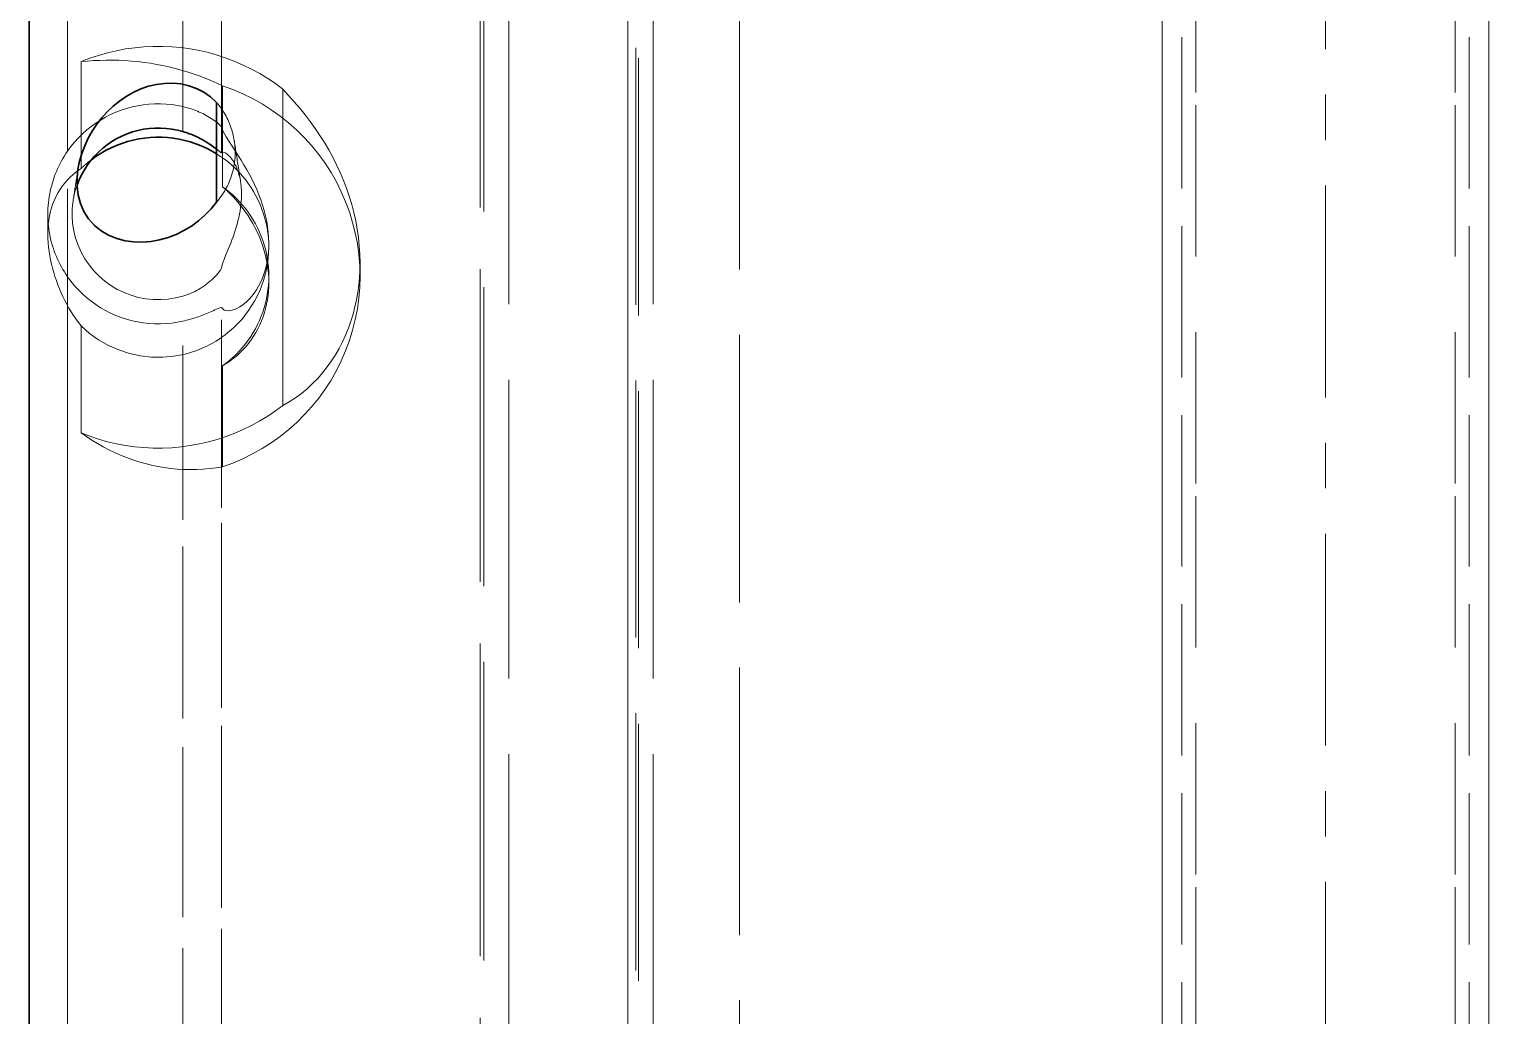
# Model space of a CAD drawing. Header units: millimetres. Extents: x 10 to 410, y 10 to 287.
# Drawn here: x 105.218 to 110.039, y 199.158 to 202.416 of the extents above; entities that cross this region are included whole.
import ezdxf

# ---------------------------------------------------------------- set-up
doc = ezdxf.new("R2010")
doc.units = ezdxf.units.MM
doc.linetypes.add('CENTER', pattern=[1.15, 0.7, -0.15, 0.15, -0.15])
doc.linetypes.add('DASHED', pattern=[0.75, 0.5, -0.25])
for name, color, linetype, lineweight in [('CENTER', 4, 'CENTER', 13), ('HIDDEN', 8, 'DASHED', 18), ('VISIBLE', 7, 'CONTINUOUS', 35)]:
    doc.layers.add(name, color=color, linetype=linetype, lineweight=lineweight)

msp = doc.modelspace()

# ---------------------------------------------------------------- linework, layer by layer
at = {"layer": 'CENTER'}
msp.add_line((109.5, 169), (109.5, 273), dxfattribs=at)
at = {"layer": 'HIDDEN'}
for points in [[(105.8532, 202.0082), (105.8532, 202.3434), (105.8532, 202.6785), (105.8532, 203.0136), (105.8532, 203.3488), (105.8532, 203.6839), (105.8532, 204.0191), (105.8532, 204.3542), (105.8532, 204.6894), (105.8532, 205.0245), (105.8532, 205.3597), (105.8532, 205.6948), (105.8532, 206.03), (105.8532, 206.3651), (105.8532, 206.7003), (105.8532, 207.0354), (105.8532, 207.3706), (105.8532, 207.7057), (105.8532, 208.0409), (105.8532, 208.376), (105.8532, 208.7112), (105.8532, 209.0463), (105.8532, 209.3815), (105.8532, 209.7166)], [(105.2184, 174.9607), (105.2184, 176.4709), (105.2184, 177.981), (105.2184, 179.4911), (105.2184, 181.0013), (105.2184, 182.5114), (105.2184, 184.0215), (105.2184, 185.5317), (105.2184, 187.0418), (105.2184, 188.5519), (105.2184, 190.062), (105.2184, 191.5722), (105.2184, 193.0823), (105.2184, 194.5924), (105.2184, 196.1026), (105.2184, 197.6127), (105.2184, 199.1228), (105.2184, 200.633), (105.2184, 202.1431), (105.2184, 203.6532), (105.2184, 205.1634), (105.2184, 206.6735), (105.2184, 208.1836), (105.2184, 209.6938)], [(105.2185, 174.9604), (105.2185, 176.4706), (105.2185, 177.9807), (105.2185, 179.4908), (105.2185, 181.0009), (105.2185, 182.5111), (105.2185, 184.0212), (105.2185, 185.5313), (105.2185, 187.0415), (105.2185, 188.5516), (105.2185, 190.0617), (105.2185, 191.5719), (105.2185, 193.082), (105.2185, 194.5921), (105.2185, 196.1022), (105.2185, 197.6124), (105.2185, 199.1225), (105.2185, 200.6326), (105.2185, 202.1428), (105.2185, 203.6529), (105.2185, 205.163), (105.2185, 206.6732), (105.2185, 208.1833), (105.2185, 209.6934)], [(105.3454, 202.0138), (105.3454, 202.3482), (105.3454, 202.6826), (105.3454, 203.0171), (105.3454, 203.3515), (105.3454, 203.6859), (105.3454, 204.0203), (105.3454, 204.3547), (105.3454, 204.6891), (105.3454, 205.0236), (105.3454, 205.358), (105.3454, 205.6924), (105.3454, 206.0268), (105.3454, 206.3612), (105.3454, 206.6956), (105.3454, 207.0301), (105.3454, 207.3645), (105.3454, 207.6989), (105.3454, 208.0333), (105.3454, 208.3677), (105.3454, 208.7021), (105.3454, 209.0366), (105.3454, 209.371), (105.3454, 209.7054)], [(105.3454, 174.9492), (105.3454, 176.4603), (105.3454, 177.9715), (105.3454, 179.4826), (105.3454, 180.9937), (105.3454, 182.5049), (105.3454, 184.016), (105.3454, 185.5272), (105.3454, 187.0383), (105.3454, 188.5494), (105.3454, 190.0606), (105.3454, 191.5717), (105.3454, 193.0828), (105.3454, 194.594), (105.3454, 196.1051), (105.3454, 197.6163), (105.3454, 199.1274), (105.3454, 200.6385), (105.3454, 202.1497), (105.3454, 203.6608), (105.3454, 205.172), (105.3454, 206.6831), (105.3454, 208.1942), (105.3454, 209.7054)], [(105.7263, 202.1604), (105.7263, 202.4885), (105.7263, 202.8165), (105.7263, 203.1446), (105.7263, 203.4726), (105.7263, 203.8006), (105.7263, 204.1287), (105.7263, 204.4567), (105.7263, 204.7848), (105.7263, 205.1128), (105.7263, 205.4408), (105.7263, 205.7689), (105.7263, 206.0969), (105.7263, 206.425), (105.7263, 206.753), (105.7263, 207.0811), (105.7263, 207.4091), (105.7263, 207.7371), (105.7263, 208.0652), (105.7263, 208.3932), (105.7263, 208.7213), (105.7263, 209.0493), (105.7263, 209.3773), (105.7263, 209.7054)], [(105.7263, 202.0779), (105.7263, 202.4095), (105.7263, 202.7411), (105.7263, 203.0728), (105.7263, 203.4044), (105.7263, 203.736), (105.7263, 204.0677), (105.7263, 204.3993), (105.7263, 204.7309), (105.7263, 205.0626), (105.7263, 205.3942), (105.7263, 205.7258), (105.7263, 206.0574), (105.7263, 206.3891), (105.7263, 206.7207), (105.7263, 207.0523), (105.7263, 207.384), (105.7263, 207.7156), (105.7263, 208.0472), (105.7263, 208.3789), (105.7263, 208.7105), (105.7263, 209.0421), (105.7263, 209.3738), (105.7263, 209.7054)], [(105.8532, 202.0934), (105.8532, 202.4238), (105.8532, 202.7543), (105.8532, 203.0848), (105.8532, 203.4152), (105.8532, 203.7457), (105.8532, 204.0762), (105.8532, 204.4066), (105.8532, 204.7371), (105.8532, 205.0676), (105.8532, 205.3981), (105.8532, 205.7285), (105.8532, 206.059), (105.8532, 206.3895), (105.8532, 206.7199), (105.8532, 207.0504), (105.8532, 207.3809), (105.8532, 207.7113), (105.8532, 208.0418), (105.8532, 208.3723), (105.8532, 208.7028), (105.8532, 209.0332), (105.8532, 209.3637), (105.8532, 209.6942)], [(109.0255, 193.1507), (109.0255, 193.7749), (109.0255, 194.3992), (109.0255, 195.0234), (109.0255, 195.6477), (109.0255, 196.272), (109.0255, 196.8962), (109.0255, 197.5205), (109.0255, 198.1448), (109.0255, 198.769), (109.0255, 199.3933), (109.0255, 200.0175), (109.0255, 200.6418), (109.0255, 201.2661), (109.0255, 201.8903), (109.0255, 202.5146), (109.0255, 203.1389), (109.0255, 203.7631), (109.0255, 204.3874), (109.0255, 205.0117), (109.0255, 205.6359), (109.0255, 206.2602), (109.0255, 206.8844), (109.0255, 207.5087)], [(109.9745, 193.1507), (109.9745, 193.7749), (109.9745, 194.3992), (109.9745, 195.0234), (109.9745, 195.6477), (109.9745, 196.272), (109.9745, 196.8962), (109.9745, 197.5205), (109.9745, 198.1448), (109.9745, 198.769), (109.9745, 199.3933), (109.9745, 200.0175), (109.9745, 200.6418), (109.9745, 201.2661), (109.9745, 201.8903), (109.9745, 202.5146), (109.9745, 203.1389), (109.9745, 203.7631), (109.9745, 204.3874), (109.9745, 205.0117), (109.9745, 205.6359), (109.9745, 206.2602), (109.9745, 206.8844), (109.9745, 207.5087)], [(109.0716, 177.6714), (109.0716, 178.9628), (109.0716, 180.2541), (109.0716, 181.5454), (109.0716, 182.8368), (109.0716, 184.1281), (109.0716, 185.4194), (109.0716, 186.7108), (109.0716, 188.0021), (109.0716, 189.2935), (109.0716, 190.5848), (109.0716, 191.8761), (109.0716, 193.1675), (109.0716, 194.4588), (109.0716, 195.7501), (109.0716, 197.0415), (109.0716, 198.3328), (109.0716, 199.6242), (109.0716, 200.9155), (109.0716, 202.2068), (109.0716, 203.4982), (109.0716, 204.7895), (109.0716, 206.0808), (109.0716, 207.3722)], [(109.9283, 177.6714), (109.9283, 178.9628), (109.9283, 180.2541), (109.9283, 181.5454), (109.9283, 182.8368), (109.9283, 184.1281), (109.9283, 185.4194), (109.9283, 186.7108), (109.9283, 188.0021), (109.9283, 189.2935), (109.9283, 190.5848), (109.9283, 191.8761), (109.9283, 193.1675), (109.9283, 194.4588), (109.9283, 195.7501), (109.9283, 197.0415), (109.9283, 198.3328), (109.9283, 199.6242), (109.9283, 200.9155), (109.9283, 202.2068), (109.9283, 203.4982), (109.9283, 204.7895), (109.9283, 206.0808), (109.9283, 207.3722)], [(106.7078, 176.3959), (106.7078, 177.6323), (106.7078, 178.8687), (106.7078, 180.1051), (106.7078, 181.3415), (106.7078, 182.5779), (106.7078, 183.8143), (106.7078, 185.0507), (106.7078, 186.287), (106.7078, 187.5234), (106.7078, 188.7598), (106.7078, 189.9962), (106.7078, 191.2326), (106.7078, 192.469), (106.7078, 193.7054), (106.7078, 194.9417), (106.7078, 196.1781), (106.7078, 197.4145), (106.7078, 198.6509), (106.7078, 199.8873), (106.7078, 201.1237), (106.7078, 202.3601), (106.7078, 203.5965), (106.7078, 204.8328)], [(106.7078, 176.3495), (106.7078, 177.5859), (106.7078, 178.8223), (106.7078, 180.0587), (106.7078, 181.295), (106.7078, 182.5314), (106.7078, 183.7678), (106.7078, 185.0042), (106.7078, 186.2406), (106.7078, 187.477), (106.7078, 188.7134), (106.7078, 189.9497), (106.7078, 191.1861), (106.7078, 192.4225), (106.7078, 193.6589), (106.7078, 194.8953), (106.7078, 196.1317), (106.7078, 197.3681), (106.7078, 198.6045), (106.7078, 199.8408), (106.7078, 201.0772), (106.7078, 202.3136), (106.7078, 203.55), (106.7078, 204.7864)], [(106.7199, 204.7864), (106.7199, 203.55), (106.7199, 202.3136), (106.7199, 201.0772), (106.7199, 199.8408), (106.7199, 198.6045), (106.7199, 197.3681), (106.7199, 196.1317), (106.7199, 194.8953), (106.7199, 193.6589), (106.7199, 192.4225), (106.7199, 191.1861), (106.7199, 189.9497), (106.7199, 188.7134), (106.7199, 187.477), (106.7199, 186.2406), (106.7199, 185.0042), (106.7199, 183.7678), (106.7199, 182.5314), (106.7199, 181.295), (106.7199, 180.0587), (106.7199, 178.8223), (106.7199, 177.5859), (106.7199, 176.3495)], [(107.1958, 198.1923), (107.1958, 198.479), (107.1958, 198.7657), (107.1958, 199.0524), (107.1958, 199.3391), (107.1958, 199.6258), (107.1958, 199.9125), (107.1958, 200.1992), (107.1958, 200.4859), (107.1958, 200.7726), (107.1958, 201.0593), (107.1958, 201.346), (107.1958, 201.6327), (107.1958, 201.9194), (107.1958, 202.2061), (107.1958, 202.4928), (107.1958, 202.7795), (107.1958, 203.0662), (107.1958, 203.3529), (107.1958, 203.6396), (107.1958, 203.9263), (107.1958, 204.213), (107.1958, 204.4997), (107.1958, 204.7864)], [(106.803, 176.0301), (106.803, 177.2665), (106.803, 178.5029), (106.803, 179.7393), (106.803, 180.9757), (106.803, 182.2121), (106.803, 183.4485), (106.803, 184.6848), (106.803, 185.9212), (106.803, 187.1576), (106.803, 188.394), (106.803, 189.6304), (106.803, 190.8668), (106.803, 192.1032), (106.803, 193.3395), (106.803, 194.5759), (106.803, 195.8123), (106.803, 197.0487), (106.803, 198.2851), (106.803, 199.5215), (106.803, 200.7579), (106.803, 201.9943), (106.803, 203.2306), (106.803, 204.467)], [(107.2789, 176.0301), (107.2789, 177.2665), (107.2789, 178.5029), (107.2789, 179.7393), (107.2789, 180.9757), (107.2789, 182.2121), (107.2789, 183.4485), (107.2789, 184.6848), (107.2789, 185.9212), (107.2789, 187.1576), (107.2789, 188.394), (107.2789, 189.6304), (107.2789, 190.8668), (107.2789, 192.1032), (107.2789, 193.3395), (107.2789, 194.5759), (107.2789, 195.8123), (107.2789, 197.0487), (107.2789, 198.2851), (107.2789, 199.5215), (107.2789, 200.7579), (107.2789, 201.9943), (107.2789, 203.2306), (107.2789, 204.467)], [(108.9606, 203.8849), (108.9606, 203.4182), (108.9606, 202.9514), (108.9606, 202.4847), (108.9606, 202.0179), (108.9606, 201.5512), (108.9606, 201.0844), (108.9606, 200.6177), (108.9606, 200.1509), (108.9606, 199.6842), (108.9606, 199.2174), (108.9606, 198.7506), (108.9606, 198.2839), (108.9606, 197.8171), (108.9606, 197.3504), (108.9606, 196.8836), (108.9606, 196.4169), (108.9606, 195.9501), (108.9606, 195.4834), (108.9606, 195.0166), (108.9606, 194.5498), (108.9606, 194.0831), (108.9606, 193.6163), (108.9606, 193.1496)], [(110.0394, 203.8849), (110.0394, 203.4182), (110.0394, 202.9514), (110.0394, 202.4847), (110.0394, 202.0179), (110.0394, 201.5512), (110.0394, 201.0844), (110.0394, 200.6177), (110.0394, 200.1509), (110.0394, 199.6842), (110.0394, 199.2174), (110.0394, 198.7506), (110.0394, 198.2839), (110.0394, 197.8171), (110.0394, 197.3504), (110.0394, 196.8836), (110.0394, 196.4169), (110.0394, 195.9501), (110.0394, 195.4834), (110.0394, 195.0166), (110.0394, 194.5498), (110.0394, 194.0831), (110.0394, 193.6163), (110.0394, 193.1496)], [(108.9606, 193.1496), (108.9606, 193.6153), (108.9606, 194.0809), (108.9606, 194.5466), (108.9606, 195.0123), (108.9606, 195.478), (108.9606, 195.9437), (108.9606, 196.4094), (108.9606, 196.875), (108.9606, 197.3407), (108.9606, 197.8064), (108.9606, 198.2721), (108.9606, 198.7378), (108.9606, 199.2034), (108.9606, 199.6691), (108.9606, 200.1348), (108.9606, 200.6005), (108.9606, 201.0662), (108.9606, 201.5319), (108.9606, 201.9975), (108.9606, 202.4632), (108.9606, 202.9289), (108.9606, 203.3946), (108.9606, 203.8603)], [(110.0394, 177.3192), (110.0394, 178.4731), (110.0394, 179.6271), (110.0394, 180.7811), (110.0394, 181.935), (110.0394, 183.089), (110.0394, 184.2429), (110.0394, 185.3969), (110.0394, 186.5509), (110.0394, 187.7048), (110.0394, 188.8588), (110.0394, 190.0127), (110.0394, 191.1667), (110.0394, 192.3207), (110.0394, 193.4746), (110.0394, 194.6286), (110.0394, 195.7825), (110.0394, 196.9365), (110.0394, 198.0905), (110.0394, 199.2444), (110.0394, 200.3984), (110.0394, 201.5523), (110.0394, 202.7063), (110.0394, 203.8603)], [(107.2223, 203.1049), (107.2223, 202.0059), (107.2223, 200.9069), (107.2223, 199.8079), (107.2223, 198.7089), (107.2223, 197.6099), (107.2223, 196.5109), (107.2223, 195.4119), (107.2223, 194.3129), (107.2223, 193.2139), (107.2223, 192.1148), (107.2223, 191.0158), (107.2223, 189.9168), (107.2223, 188.8178), (107.2223, 187.7188), (107.2223, 186.6198), (107.2223, 185.5208), (107.2223, 184.4218), (107.2223, 183.3228), (107.2223, 182.2237), (107.2223, 181.1247), (107.2223, 180.0257), (107.2223, 178.9267), (107.2223, 177.8277)], [(107.2313, 203.0701), (107.2313, 201.9711), (107.2313, 200.8721), (107.2313, 199.7731), (107.2313, 198.6741), (107.2313, 197.5751), (107.2313, 196.476), (107.2313, 195.377), (107.2313, 194.278), (107.2313, 193.179), (107.2313, 192.08), (107.2313, 190.981), (107.2313, 189.882), (107.2313, 188.783), (107.2313, 187.684), (107.2313, 186.585), (107.2313, 185.4859), (107.2313, 184.3869), (107.2313, 183.2879), (107.2313, 182.1889), (107.2313, 181.0899), (107.2313, 179.9909), (107.2313, 178.8919), (107.2313, 177.7929)], [(107.5645, 177.8277), (107.5645, 178.9267), (107.5645, 180.0257), (107.5645, 181.1247), (107.5645, 182.2237), (107.5645, 183.3228), (107.5645, 184.4218), (107.5645, 185.5208), (107.5645, 186.6198), (107.5645, 187.7188), (107.5645, 188.8178), (107.5645, 189.9168), (107.5645, 191.0158), (107.5645, 192.1148), (107.5645, 193.2139), (107.5645, 194.3129), (107.5645, 195.4119), (107.5645, 196.5109), (107.5645, 197.6099), (107.5645, 198.7089), (107.5645, 199.8079), (107.5645, 200.9069), (107.5645, 202.0059), (107.5645, 203.1049)], [(107.5645, 177.7929), (107.5645, 178.8919), (107.5645, 179.9909), (107.5645, 181.0899), (107.5645, 182.1889), (107.5645, 183.2879), (107.5645, 184.3869), (107.5645, 185.4859), (107.5645, 186.585), (107.5645, 187.684), (107.5645, 188.783), (107.5645, 189.882), (107.5645, 190.981), (107.5645, 192.08), (107.5645, 193.179), (107.5645, 194.278), (107.5645, 195.377), (107.5645, 196.476), (107.5645, 197.5751), (107.5645, 198.6741), (107.5645, 199.7731), (107.5645, 200.8721), (107.5645, 201.9711), (107.5645, 203.0701)], [(105.3897, 202.3089), (105.4183, 202.3199), (105.4473, 202.3296), (105.4768, 202.338), (105.5066, 202.345), (105.5367, 202.3507), (105.5671, 202.3549), (105.5976, 202.3578), (105.6282, 202.3592), (105.6588, 202.3593), (105.6894, 202.358), (105.7199, 202.3552), (105.7503, 202.3511), (105.7804, 202.3456), (105.8103, 202.3387), (105.8398, 202.3304), (105.8689, 202.3208), (105.8975, 202.3099), (105.9256, 202.2977), (105.9531, 202.2842), (105.98, 202.2694), (106.0061, 202.2535), (106.0315, 202.2363), (106.0561, 202.218)], [(105.3897, 202.3089), (105.4105, 202.3108), (105.4313, 202.3122), (105.4521, 202.3132), (105.473, 202.3137), (105.4939, 202.3138), (105.5147, 202.3133), (105.5356, 202.3124), (105.5564, 202.3109), (105.5772, 202.3089), (105.5979, 202.3065), (105.6186, 202.3035), (105.6391, 202.3), (105.6596, 202.296), (105.68, 202.2915), (105.7003, 202.2865), (105.7204, 202.2811), (105.7404, 202.2751), (105.7602, 202.2686), (105.7799, 202.2617), (105.7994, 202.2543), (105.8187, 202.2464), (105.8379, 202.238), (105.8568, 202.2292)], [(105.3897, 201.9557), (105.3897, 201.971), (105.3897, 201.9864), (105.3897, 202.0017), (105.3897, 202.0171), (105.3897, 202.0325), (105.3897, 202.0478), (105.3897, 202.0632), (105.3897, 202.0785), (105.3897, 202.0939), (105.3897, 202.1092), (105.3897, 202.1246), (105.3897, 202.14), (105.3897, 202.1553), (105.3897, 202.1707), (105.3897, 202.186), (105.3897, 202.2014), (105.3897, 202.2167), (105.3897, 202.2321), (105.3897, 202.2474), (105.3897, 202.2628), (105.3897, 202.2782), (105.3897, 202.2935), (105.3897, 202.3089)], [(105.8568, 201.8959), (105.8568, 201.9104), (105.8568, 201.9249), (105.8568, 201.9394), (105.8568, 201.9539), (105.8568, 201.9684), (105.8568, 201.9829), (105.8568, 201.9974), (105.8568, 202.0118), (105.8568, 202.0263), (105.8568, 202.0408), (105.8568, 202.0553), (105.8568, 202.0698), (105.8568, 202.0843), (105.8568, 202.0988), (105.8568, 202.1133), (105.8568, 202.1278), (105.8568, 202.1423), (105.8568, 202.1567), (105.8568, 202.1712), (105.8568, 202.1857), (105.8568, 202.2002), (105.8568, 202.2147), (105.8568, 202.2292)], [(106.3112, 201.6002), (106.3102, 201.6362), (106.3073, 201.6721), (106.3024, 201.7078), (106.2955, 201.7432), (106.2868, 201.7781), (106.2761, 201.8125), (106.2636, 201.8463), (106.2493, 201.8794), (106.2332, 201.9116), (106.2154, 201.9429), (106.1959, 201.9732), (106.1747, 202.0024), (106.1521, 202.0304), (106.1279, 202.0572), (106.1023, 202.0825), (106.0754, 202.1065), (106.0473, 202.129), (106.0179, 202.1499), (105.9875, 202.1692), (105.9561, 202.1868), (105.9238, 202.2027), (105.8906, 202.2169), (105.8568, 202.2292)], [(106.3112, 201.644), (106.3106, 201.672), (106.3088, 201.6999), (106.306, 201.7278), (106.302, 201.7555), (106.2969, 201.783), (106.2908, 201.8103), (106.2836, 201.8374), (106.2755, 201.8642), (106.2664, 201.8907), (106.2564, 201.9168), (106.2455, 201.9426), (106.2337, 201.968), (106.2211, 201.993), (106.2076, 202.0176), (106.1934, 202.0417), (106.1785, 202.0654), (106.1629, 202.0886), (106.1465, 202.1113), (106.1296, 202.1336), (106.112, 202.1554), (106.0939, 202.1767), (106.0752, 202.1976), (106.0561, 202.218)], [(106.0561, 201.1738), (106.0561, 201.2192), (106.0561, 201.2646), (106.0561, 201.31), (106.0561, 201.3554), (106.0561, 201.4008), (106.0561, 201.4462), (106.0561, 201.4916), (106.0561, 201.537), (106.0561, 201.5824), (106.0561, 201.6278), (106.0561, 201.6732), (106.0561, 201.7186), (106.0561, 201.764), (106.0561, 201.8094), (106.0561, 201.8548), (106.0561, 201.9002), (106.0561, 201.9456), (106.0561, 201.991), (106.0561, 202.0364), (106.0561, 202.0818), (106.0561, 202.1272), (106.0561, 202.1726), (106.0561, 202.218)], [(105.3454, 202.0138), (105.3565, 202.029), (105.3685, 202.0435), (105.3812, 202.0574), (105.3946, 202.0707), (105.4086, 202.0832), (105.4233, 202.095), (105.4386, 202.106), (105.4544, 202.1162), (105.4707, 202.1256), (105.4875, 202.1341), (105.5047, 202.1417), (105.5223, 202.1485), (105.5402, 202.1543), (105.5584, 202.1592), (105.5768, 202.1632), (105.5953, 202.1662), (105.6141, 202.1683), (105.6328, 202.1694), (105.6517, 202.1695), (105.6705, 202.1687), (105.6892, 202.1669), (105.7078, 202.1641), (105.7263, 202.1604)], [(105.7263, 202.1604), (105.7325, 202.159), (105.7386, 202.1574), (105.7447, 202.1556), (105.7507, 202.1538), (105.7567, 202.1518), (105.7627, 202.1496), (105.7686, 202.1474), (105.7745, 202.145), (105.7803, 202.1425), (105.7861, 202.1399), (105.7918, 202.1372), (105.7975, 202.1343), (105.803, 202.1313), (105.8086, 202.1282), (105.814, 202.125), (105.8194, 202.1216), (105.8247, 202.1181), (105.8299, 202.1145), (105.835, 202.1108), (105.84, 202.1069), (105.8448, 202.1028), (105.8494, 202.0984), (105.8532, 202.0934)], [(105.8373, 202.1743), (105.8413, 202.1696), (105.8451, 202.1648), (105.8488, 202.1599), (105.8524, 202.1549), (105.8559, 202.1499), (105.8593, 202.1447), (105.8625, 202.1395), (105.8656, 202.1342), (105.8686, 202.1288), (105.8714, 202.1234), (105.8741, 202.1179), (105.8767, 202.1123), (105.8792, 202.1067), (105.8815, 202.101), (105.8836, 202.0952), (105.8856, 202.0894), (105.8875, 202.0836), (105.8892, 202.0777), (105.8908, 202.0718), (105.8923, 202.0658), (105.8936, 202.0598), (105.8947, 202.0538), (105.8957, 202.0477)], [(105.8532, 202.0934), (105.86, 202.0764), (105.8688, 202.0603), (105.8784, 202.0447), (105.8883, 202.0293), (105.8984, 202.014), (105.9084, 201.9987), (105.9182, 201.9832), (105.9278, 201.9676), (105.9371, 201.9518), (105.946, 201.9358), (105.9545, 201.9196), (105.9625, 201.9031), (105.9701, 201.8864), (105.9771, 201.8695), (105.9835, 201.8524), (105.9893, 201.835), (105.9945, 201.8174), (105.999, 201.7997), (106.0028, 201.7817), (106.0058, 201.7637), (106.0079, 201.7455), (106.0093, 201.7272), (106.0097, 201.7089)], [(105.8957, 202.0477), (105.896, 202.0461), (105.8962, 202.0444), (105.8965, 202.0427), (105.8967, 202.0411), (105.8969, 202.0394), (105.8971, 202.0378), (105.8973, 202.0361), (105.8974, 202.0345), (105.8976, 202.0328), (105.8977, 202.0311), (105.8979, 202.0295), (105.898, 202.0278), (105.8981, 202.0261), (105.8982, 202.0245), (105.8983, 202.0228), (105.8984, 202.0212), (105.8985, 202.0195), (105.8985, 202.0178), (105.8986, 202.0161), (105.8986, 202.0145), (105.8986, 202.0128), (105.8987, 202.0111), (105.8987, 202.0095)], [(105.8957, 202.0477), (105.8967, 202.0417), (105.8976, 202.0358), (105.8985, 202.0298), (105.8994, 202.0239), (105.9003, 202.0179), (105.9012, 202.012), (105.9022, 202.006), (105.9031, 202.0001), (105.904, 201.9941), (105.9049, 201.9882), (105.9058, 201.9822), (105.9067, 201.9762), (105.9076, 201.9703), (105.9086, 201.9643), (105.9095, 201.9584), (105.9104, 201.9524), (105.9113, 201.9465), (105.9122, 201.9405), (105.9131, 201.9346), (105.914, 201.9286), (105.915, 201.9227), (105.9159, 201.9167), (105.9168, 201.9108)], [(105.28, 201.8046), (105.2801, 201.8142), (105.2805, 201.8239), (105.2811, 201.8336), (105.282, 201.8432), (105.2832, 201.8528), (105.2846, 201.8624), (105.2862, 201.8719), (105.2881, 201.8814), (105.2903, 201.8909), (105.2927, 201.9002), (105.2953, 201.9095), (105.2982, 201.9188), (105.3013, 201.928), (105.3047, 201.937), (105.3082, 201.946), (105.3121, 201.9549), (105.3161, 201.9637), (105.3204, 201.9724), (105.325, 201.9809), (105.3297, 201.9893), (105.3347, 201.9976), (105.3399, 202.0058), (105.3454, 202.0138)], [(105.8532, 202.0082), (105.8523, 202.0083), (105.8516, 202.0087), (105.8509, 202.0092), (105.8502, 202.0097), (105.8495, 202.0102), (105.8488, 202.0108), (105.8481, 202.0113), (105.8474, 202.0118), (105.8467, 202.0124), (105.8461, 202.0129), (105.8454, 202.0134), (105.8447, 202.014), (105.844, 202.0145), (105.8434, 202.0151), (105.8427, 202.0156), (105.842, 202.0161), (105.8414, 202.0167), (105.8407, 202.0172), (105.84, 202.0177), (105.8393, 202.0183), (105.8387, 202.0188), (105.838, 202.0194), (105.8373, 202.0199)], [(105.8987, 202.0095), (105.8985, 202.0017), (105.8982, 201.9939), (105.8976, 201.9861), (105.8967, 201.9783), (105.8956, 201.9706), (105.8943, 201.9629), (105.8928, 201.9552), (105.891, 201.9476), (105.8889, 201.9401), (105.8867, 201.9326), (105.8842, 201.9252), (105.8814, 201.9179), (105.8785, 201.9107), (105.8753, 201.9035), (105.8719, 201.8965), (105.8683, 201.8896), (105.8645, 201.8828), (105.8604, 201.8761), (105.8562, 201.8695), (105.8518, 201.8631), (105.8471, 201.8568), (105.8423, 201.8507), (105.8373, 201.8447)], [(105.8373, 202.0046), (105.8508, 201.9959), (105.8638, 201.9866), (105.8765, 201.9767), (105.8887, 201.9662), (105.9004, 201.9553), (105.9117, 201.9438), (105.9224, 201.9319), (105.9325, 201.9194), (105.9422, 201.9066), (105.9512, 201.8933), (105.9597, 201.8797), (105.9675, 201.8656), (105.9747, 201.8513), (105.9813, 201.8367), (105.9872, 201.8217), (105.9924, 201.8065), (105.997, 201.7912), (106.0009, 201.7756), (106.0041, 201.7598), (106.0065, 201.744), (106.0083, 201.728), (106.0094, 201.712), (106.0097, 201.696)], [(105.9168, 201.9108), (105.9159, 201.9162), (105.9149, 201.9216), (105.9137, 201.9269), (105.9124, 201.9323), (105.911, 201.9376), (105.9094, 201.9428), (105.9077, 201.948), (105.9058, 201.9532), (105.9037, 201.9583), (105.9015, 201.9633), (105.8992, 201.9683), (105.8966, 201.9731), (105.8939, 201.9779), (105.8909, 201.9825), (105.8878, 201.987), (105.8844, 201.9914), (105.8808, 201.9955), (105.877, 201.9994), (105.8728, 202.0031), (105.8684, 202.0062), (105.8635, 202.0087), (105.8582, 202.01), (105.8532, 202.0082)], [(105.28, 201.739), (105.2801, 201.75), (105.2807, 201.7611), (105.2815, 201.7721), (105.2828, 201.783), (105.2845, 201.7939), (105.2866, 201.8047), (105.2892, 201.8155), (105.2922, 201.8261), (105.2956, 201.8366), (105.2996, 201.8469), (105.3039, 201.857), (105.3088, 201.8669), (105.3141, 201.8766), (105.3199, 201.886), (105.3262, 201.8951), (105.3328, 201.9039), (105.3399, 201.9124), (105.3473, 201.9205), (105.3552, 201.9283), (105.3633, 201.9357), (105.3718, 201.9427), (105.3806, 201.9494), (105.3897, 201.9557)], [(105.3795, 201.9537), (105.3788, 201.9492), (105.3781, 201.9446), (105.3774, 201.9401), (105.3767, 201.9355), (105.376, 201.931), (105.3753, 201.9264), (105.3746, 201.9219), (105.3739, 201.9173), (105.3732, 201.9128), (105.3725, 201.9082), (105.3718, 201.9037), (105.3711, 201.8991), (105.3704, 201.8946), (105.3697, 201.89), (105.369, 201.8855), (105.3683, 201.8809), (105.3676, 201.8764), (105.3669, 201.8718), (105.3662, 201.8673), (105.3655, 201.8627), (105.3648, 201.8582), (105.3641, 201.8536), (105.3634, 201.8491)], [(105.3897, 201.9557), (105.3911, 201.957), (105.3925, 201.9584), (105.394, 201.9598), (105.3954, 201.9611), (105.3969, 201.9625), (105.3983, 201.9638), (105.3998, 201.9651), (105.4012, 201.9664), (105.4027, 201.9677), (105.4042, 201.969), (105.4057, 201.9703), (105.4072, 201.9716), (105.4087, 201.9729), (105.4102, 201.9742), (105.4117, 201.9754), (105.4132, 201.9767), (105.4147, 201.9779), (105.4163, 201.9792), (105.4178, 201.9804), (105.4194, 201.9816), (105.4209, 201.9828), (105.4225, 201.984), (105.4241, 201.9852)], [(105.9197, 201.8707), (105.9197, 201.8725), (105.9197, 201.8742), (105.9197, 201.876), (105.9197, 201.8777), (105.9196, 201.8794), (105.9196, 201.8812), (105.9195, 201.8829), (105.9194, 201.8847), (105.9193, 201.8864), (105.9192, 201.8882), (105.9191, 201.8899), (105.919, 201.8917), (105.9188, 201.8934), (105.9187, 201.8951), (105.9185, 201.8969), (105.9183, 201.8986), (105.9182, 201.9004), (105.918, 201.9021), (105.9177, 201.9038), (105.9175, 201.9056), (105.9173, 201.9073), (105.917, 201.909), (105.9168, 201.9108)], [(105.3634, 201.8491), (105.3638, 201.8514), (105.3642, 201.8537), (105.3646, 201.856), (105.365, 201.8583), (105.3654, 201.8605), (105.3659, 201.8628), (105.3664, 201.8651), (105.3669, 201.8674), (105.3674, 201.8696), (105.3679, 201.8719), (105.3685, 201.8742), (105.369, 201.8764), (105.3696, 201.8787), (105.3702, 201.8809), (105.3708, 201.8832), (105.3715, 201.8854), (105.3722, 201.8877), (105.3728, 201.8899), (105.3735, 201.8921), (105.3742, 201.8943), (105.375, 201.8965), (105.3757, 201.8987), (105.3765, 201.9009)], [(105.8532, 201.6267), (105.856, 201.6374), (105.8595, 201.6479), (105.8633, 201.6583), (105.8673, 201.6686), (105.8715, 201.6789), (105.8756, 201.6891), (105.8798, 201.6994), (105.8839, 201.7097), (105.8878, 201.72), (105.8917, 201.7304), (105.8954, 201.7408), (105.8989, 201.7513), (105.9022, 201.7619), (105.9052, 201.7725), (105.9081, 201.7832), (105.9106, 201.7939), (105.9129, 201.8048), (105.9149, 201.8157), (105.9166, 201.8266), (105.918, 201.8376), (105.9189, 201.8486), (105.9195, 201.8596), (105.9197, 201.8707)], [(106.0098, 201.5791), (106.0094, 201.5948), (106.0084, 201.6106), (106.0067, 201.6263), (106.0044, 201.6419), (106.0014, 201.6573), (105.9978, 201.6727), (105.9936, 201.6879), (105.9889, 201.703), (105.9835, 201.7178), (105.9776, 201.7324), (105.9711, 201.7468), (105.9641, 201.7609), (105.9566, 201.7748), (105.9486, 201.7884), (105.9402, 201.8017), (105.9312, 201.8147), (105.9218, 201.8274), (105.912, 201.8397), (105.9017, 201.8517), (105.891, 201.8633), (105.88, 201.8746), (105.8686, 201.8854), (105.8568, 201.8959)], [(106.0098, 201.6001), (106.0094, 201.6152), (106.0085, 201.6302), (106.0069, 201.6451), (106.0048, 201.66), (106.002, 201.6748), (105.9986, 201.6895), (105.9945, 201.704), (105.9899, 201.7183), (105.9847, 201.7324), (105.9789, 201.7463), (105.9726, 201.7599), (105.9657, 201.7733), (105.9582, 201.7863), (105.9502, 201.799), (105.9417, 201.8114), (105.9327, 201.8235), (105.9232, 201.8351), (105.9132, 201.8464), (105.9027, 201.8572), (105.8918, 201.8676), (105.8805, 201.8775), (105.8688, 201.887), (105.8568, 201.8959)], [(105.7263, 201.5346), (105.7022, 201.5286), (105.6777, 201.5246), (105.6529, 201.5229), (105.628, 201.5232), (105.6033, 201.5258), (105.5789, 201.5305), (105.555, 201.5373), (105.5317, 201.5461), (105.5094, 201.5569), (105.488, 201.5697), (105.4679, 201.5842), (105.4491, 201.6004), (105.4317, 201.6183), (105.416, 201.6376), (105.4021, 201.6581), (105.39, 201.6799), (105.3799, 201.7025), (105.3718, 201.726), (105.3658, 201.7502), (105.3619, 201.7747), (105.3602, 201.7995), (105.3607, 201.8244), (105.3634, 201.8491)], [(105.3454, 201.5987), (105.34, 201.6066), (105.3348, 201.6146), (105.3299, 201.6227), (105.3251, 201.631), (105.3206, 201.6394), (105.3163, 201.6479), (105.3122, 201.6565), (105.3083, 201.6653), (105.3047, 201.6741), (105.3013, 201.683), (105.2982, 201.692), (105.2953, 201.7011), (105.2926, 201.7103), (105.2902, 201.7195), (105.2881, 201.7288), (105.2862, 201.7382), (105.2845, 201.7475), (105.2831, 201.757), (105.282, 201.7665), (105.2811, 201.776), (105.2805, 201.7855), (105.2801, 201.795), (105.28, 201.8046)], [(105.28, 201.8046), (105.28, 201.8017), (105.28, 201.7989), (105.28, 201.796), (105.28, 201.7932), (105.28, 201.7903), (105.28, 201.7875), (105.28, 201.7846), (105.28, 201.7818), (105.28, 201.7789), (105.28, 201.7761), (105.28, 201.7732), (105.28, 201.7704), (105.28, 201.7675), (105.28, 201.7647), (105.28, 201.7618), (105.28, 201.759), (105.28, 201.7561), (105.28, 201.7532), (105.28, 201.7504), (105.28, 201.7475), (105.28, 201.7447), (105.28, 201.7418), (105.28, 201.739)], [(105.3897, 201.4362), (105.3811, 201.4475), (105.3728, 201.4591), (105.3649, 201.4709), (105.3573, 201.483), (105.3499, 201.4952), (105.343, 201.5076), (105.3363, 201.5202), (105.33, 201.533), (105.324, 201.5459), (105.3184, 201.559), (105.3131, 201.5722), (105.3081, 201.5856), (105.3036, 201.5991), (105.2993, 201.6127), (105.2955, 201.6264), (105.292, 201.6402), (105.289, 201.6541), (105.2863, 201.6681), (105.2841, 201.6822), (105.2823, 201.6963), (105.281, 201.7105), (105.2802, 201.7248), (105.28, 201.739)], [(106.0097, 201.7089), (106.0095, 201.6955), (106.0087, 201.6822), (106.0074, 201.6688), (106.0056, 201.6556), (106.0032, 201.6424), (106.0003, 201.6294), (105.9967, 201.6165), (105.9925, 201.6038), (105.9877, 201.5914), (105.9822, 201.5791), (105.9761, 201.5673), (105.9693, 201.5557), (105.9619, 201.5447), (105.9537, 201.5341), (105.9448, 201.5241), (105.9351, 201.5148), (105.9248, 201.5064), (105.9137, 201.499), (105.9018, 201.4928), (105.8893, 201.4883), (105.8761, 201.4861), (105.8629, 201.488), (105.8532, 201.4967)], [(106.0097, 201.7089), (106.0097, 201.7083), (106.0097, 201.7077), (106.0097, 201.7072), (106.0097, 201.7066), (106.0097, 201.7061), (106.0097, 201.7055), (106.0097, 201.7049), (106.0097, 201.7044), (106.0097, 201.7038), (106.0097, 201.7032), (106.0097, 201.7027), (106.0097, 201.7021), (106.0097, 201.7015), (106.0097, 201.701), (106.0097, 201.7004), (106.0097, 201.6999), (106.0097, 201.6993), (106.0097, 201.6987), (106.0097, 201.6982), (106.0097, 201.6976), (106.0097, 201.697), (106.0097, 201.6965), (106.0097, 201.6959)], [(106.0097, 201.7089), (106.0097, 201.7089), (106.0097, 201.7089), (106.0097, 201.7089), (106.0097, 201.7089), (106.0097, 201.7089), (106.0097, 201.7089), (106.0097, 201.7089), (106.0097, 201.7089), (106.0097, 201.7089), (106.0097, 201.7089), (106.0097, 201.7089), (106.0097, 201.7089), (106.0097, 201.7089), (106.0097, 201.7089), (106.0097, 201.7089), (106.0097, 201.7089), (106.0097, 201.7089), (106.0097, 201.7089), (106.0097, 201.7089), (106.0097, 201.7089), (106.0097, 201.7089), (106.0097, 201.7089), (106.0097, 201.7089)], [(106.0097, 201.7089), (106.0097, 201.7083), (106.0097, 201.7078), (106.0097, 201.7072), (106.0097, 201.7066), (106.0097, 201.7061), (106.0097, 201.7055), (106.0097, 201.705), (106.0097, 201.7044), (106.0097, 201.7038), (106.0097, 201.7033), (106.0097, 201.7027), (106.0097, 201.7021), (106.0097, 201.7016), (106.0097, 201.701), (106.0097, 201.7005), (106.0097, 201.6999), (106.0097, 201.6993), (106.0097, 201.6988), (106.0097, 201.6982), (106.0097, 201.6976), (106.0097, 201.6971), (106.0097, 201.6965), (106.0097, 201.696)], [(106.0097, 201.6959), (106.0078, 201.6588), (106.0021, 201.6222), (105.9927, 201.5862), (105.9797, 201.5515), (105.9631, 201.5182), (105.9433, 201.4869), (105.9204, 201.4577), (105.8946, 201.431), (105.8662, 201.407), (105.8355, 201.3861), (105.8029, 201.3684), (105.7686, 201.3541), (105.7331, 201.3433), (105.6966, 201.3362), (105.6597, 201.3329), (105.6225, 201.3332), (105.5856, 201.3374), (105.5493, 201.3452), (105.514, 201.3567), (105.4801, 201.3717), (105.4478, 201.3901), (105.4176, 201.4116), (105.3897, 201.4362)], [(106.0097, 201.696), (106.0097, 201.6959), (106.0097, 201.6959), (106.0097, 201.6959), (106.0097, 201.6959), (106.0097, 201.6959), (106.0097, 201.6959), (106.0097, 201.6959), (106.0097, 201.6959), (106.0097, 201.6959), (106.0097, 201.6959), (106.0097, 201.6959), (106.0097, 201.6959), (106.0097, 201.6959), (106.0097, 201.6959), (106.0097, 201.6959), (106.0097, 201.6959), (106.0097, 201.6959), (106.0097, 201.6959), (106.0097, 201.6959), (106.0097, 201.6959), (106.0097, 201.6959), (106.0097, 201.6959), (106.0097, 201.6959)], [(105.7263, 201.5346), (105.733, 201.5367), (105.7395, 201.539), (105.746, 201.5414), (105.7525, 201.5441), (105.7588, 201.5469), (105.7651, 201.5499), (105.7713, 201.5531), (105.7774, 201.5565), (105.7834, 201.5601), (105.7893, 201.5638), (105.7951, 201.5676), (105.8008, 201.5717), (105.8063, 201.5759), (105.8118, 201.5802), (105.8171, 201.5847), (105.8223, 201.5894), (105.8273, 201.5942), (105.8322, 201.5991), (105.837, 201.6042), (105.8415, 201.6095), (105.8459, 201.6149), (105.8499, 201.6206), (105.8532, 201.6267)], [(105.8532, 186.2099), (105.8532, 186.8802), (105.8532, 187.5505), (105.8532, 188.2208), (105.8532, 188.8911), (105.8532, 189.5614), (105.8532, 190.2317), (105.8532, 190.902), (105.8532, 191.5723), (105.8532, 192.2426), (105.8532, 192.9129), (105.8532, 193.5832), (105.8532, 194.2535), (105.8532, 194.9238), (105.8532, 195.5941), (105.8532, 196.2644), (105.8532, 196.9347), (105.8532, 197.605), (105.8532, 198.2753), (105.8532, 198.9455), (105.8532, 199.6158), (105.8532, 200.2861), (105.8532, 200.9564), (105.8532, 201.6267)], [(106.0561, 201.1738), (106.0774, 201.1858), (106.0979, 201.199), (106.1176, 201.2134), (106.1365, 201.2289), (106.1545, 201.2455), (106.1715, 201.263), (106.1876, 201.2813), (106.2028, 201.3005), (106.217, 201.3204), (106.2302, 201.3409), (106.2423, 201.3621), (106.2535, 201.3838), (106.2637, 201.4061), (106.2729, 201.4287), (106.281, 201.4517), (106.2882, 201.4751), (106.2944, 201.4987), (106.2996, 201.5226), (106.3038, 201.5467), (106.3071, 201.5709), (106.3094, 201.5952), (106.3107, 201.6196), (106.3112, 201.644)], [(106.3112, 201.644), (106.3112, 201.6421), (106.3112, 201.6402), (106.3112, 201.6383), (106.3112, 201.6364), (106.3112, 201.6345), (106.3112, 201.6326), (106.3112, 201.6307), (106.3112, 201.6288), (106.3112, 201.6269), (106.3112, 201.6249), (106.3112, 201.623), (106.3112, 201.6211), (106.3112, 201.6192), (106.3112, 201.6173), (106.3112, 201.6154), (106.3112, 201.6135), (106.3112, 201.6116), (106.3112, 201.6097), (106.3112, 201.6078), (106.3112, 201.6059), (106.3112, 201.604), (106.3112, 201.6021), (106.3112, 201.6002)], [(105.7263, 201.4521), (105.7078, 201.4483), (105.6892, 201.4456), (105.6705, 201.4438), (105.6517, 201.4429), (105.6328, 201.4431), (105.6141, 201.4442), (105.5953, 201.4462), (105.5768, 201.4493), (105.5584, 201.4532), (105.5402, 201.4582), (105.5223, 201.464), (105.5047, 201.4708), (105.4875, 201.4784), (105.4707, 201.4869), (105.4544, 201.4963), (105.4386, 201.5065), (105.4233, 201.5175), (105.4086, 201.5293), (105.3946, 201.5418), (105.3812, 201.5551), (105.3685, 201.569), (105.3565, 201.5835), (105.3454, 201.5987)], [(105.3454, 186.2155), (105.3454, 186.8844), (105.3454, 187.5532), (105.3454, 188.222), (105.3454, 188.8909), (105.3454, 189.5597), (105.3454, 190.2285), (105.3454, 190.8974), (105.3454, 191.5662), (105.3454, 192.235), (105.3454, 192.9039), (105.3454, 193.5727), (105.3454, 194.2415), (105.3454, 194.9104), (105.3454, 195.5792), (105.3454, 196.248), (105.3454, 196.9169), (105.3454, 197.5857), (105.3454, 198.2545), (105.3454, 198.9233), (105.3454, 199.5922), (105.3454, 200.261), (105.3454, 200.9298), (105.3454, 201.5987)], [(105.8568, 200.971), (105.8906, 200.9834), (105.9238, 200.9975), (105.9561, 201.0134), (105.9875, 201.031), (106.018, 201.0504), (106.0473, 201.0713), (106.0755, 201.0937), (106.1024, 201.1177), (106.1279, 201.1431), (106.1521, 201.1698), (106.1748, 201.1978), (106.1959, 201.227), (106.2154, 201.2573), (106.2332, 201.2887), (106.2493, 201.3209), (106.2636, 201.354), (106.2761, 201.3878), (106.2868, 201.4222), (106.2955, 201.4571), (106.3024, 201.4925), (106.3073, 201.5282), (106.3102, 201.5641), (106.3112, 201.6002)], [(105.8568, 201.3043), (105.8688, 201.3133), (105.8806, 201.3227), (105.8919, 201.3326), (105.9027, 201.343), (105.9132, 201.3539), (105.9232, 201.3651), (105.9327, 201.3768), (105.9417, 201.3888), (105.9502, 201.4012), (105.9582, 201.4139), (105.9657, 201.427), (105.9726, 201.4404), (105.979, 201.454), (105.9847, 201.4679), (105.9899, 201.482), (105.9945, 201.4963), (105.9986, 201.5108), (106.002, 201.5255), (106.0048, 201.5402), (106.0069, 201.5551), (106.0085, 201.5701), (106.0094, 201.5851), (106.0098, 201.6001)], [(105.8568, 201.3043), (105.8691, 201.3116), (105.881, 201.3196), (105.8926, 201.3281), (105.9037, 201.3372), (105.9143, 201.3468), (105.9245, 201.3569), (105.9341, 201.3675), (105.9432, 201.3786), (105.9518, 201.3901), (105.9598, 201.402), (105.9672, 201.4143), (105.974, 201.4269), (105.9803, 201.4398), (105.9859, 201.453), (105.991, 201.4664), (105.9954, 201.4801), (105.9993, 201.4939), (106.0025, 201.5078), (106.0051, 201.5219), (106.0072, 201.5361), (106.0086, 201.5504), (106.0095, 201.5647), (106.0098, 201.5791)], [(106.0098, 201.6001), (106.0098, 201.5992), (106.0098, 201.5983), (106.0098, 201.5974), (106.0098, 201.5965), (106.0098, 201.5956), (106.0098, 201.5946), (106.0098, 201.5937), (106.0098, 201.5928), (106.0098, 201.5919), (106.0098, 201.591), (106.0098, 201.5901), (106.0098, 201.5891), (106.0098, 201.5882), (106.0098, 201.5873), (106.0098, 201.5864), (106.0098, 201.5855), (106.0098, 201.5846), (106.0098, 201.5836), (106.0098, 201.5827), (106.0098, 201.5818), (106.0098, 201.5809), (106.0098, 201.58), (106.0098, 201.5791)], [(105.7263, 186.2796), (105.7263, 186.9429), (105.7263, 187.6061), (105.7263, 188.2694), (105.7263, 188.9327), (105.7263, 189.5959), (105.7263, 190.2592), (105.7263, 190.9224), (105.7263, 191.5857), (105.7263, 192.249), (105.7263, 192.9122), (105.7263, 193.5755), (105.7263, 194.2387), (105.7263, 194.902), (105.7263, 195.5653), (105.7263, 196.2285), (105.7263, 196.8918), (105.7263, 197.555), (105.7263, 198.2183), (105.7263, 198.8816), (105.7263, 199.5448), (105.7263, 200.2081), (105.7263, 200.8713), (105.7263, 201.5346)], [(105.7263, 201.4521), (105.732, 201.4534), (105.7377, 201.4548), (105.7434, 201.4563), (105.7491, 201.4578), (105.7547, 201.4595), (105.7604, 201.4611), (105.766, 201.4629), (105.7715, 201.4647), (105.7771, 201.4666), (105.7826, 201.4686), (105.7882, 201.4706), (105.7936, 201.4727), (105.7991, 201.4749), (105.8046, 201.4771), (105.81, 201.4793), (105.8154, 201.4817), (105.8207, 201.484), (105.8261, 201.4864), (105.8314, 201.4889), (105.8368, 201.4913), (105.8422, 201.4937), (105.8476, 201.4959), (105.8532, 201.4967)], [(105.8532, 186.2951), (105.8532, 186.956), (105.8532, 187.617), (105.8532, 188.2779), (105.8532, 188.9388), (105.8532, 189.5998), (105.8532, 190.2607), (105.8532, 190.9217), (105.8532, 191.5826), (105.8532, 192.2435), (105.8532, 192.9045), (105.8532, 193.5654), (105.8532, 194.2264), (105.8532, 194.8873), (105.8532, 195.5482), (105.8532, 196.2092), (105.8532, 196.8701), (105.8532, 197.5311), (105.8532, 198.192), (105.8532, 198.8529), (105.8532, 199.5139), (105.8532, 200.1748), (105.8532, 200.8357), (105.8532, 201.4967)], [(105.3897, 201.083), (105.3897, 201.0983), (105.3897, 201.1137), (105.3897, 201.129), (105.3897, 201.1444), (105.3897, 201.1598), (105.3897, 201.1751), (105.3897, 201.1905), (105.3897, 201.2058), (105.3897, 201.2212), (105.3897, 201.2365), (105.3897, 201.2519), (105.3897, 201.2672), (105.3897, 201.2826), (105.3897, 201.298), (105.3897, 201.3133), (105.3897, 201.3287), (105.3897, 201.344), (105.3897, 201.3594), (105.3897, 201.3747), (105.3897, 201.3901), (105.3897, 201.4055), (105.3897, 201.4208), (105.3897, 201.4362)], [(105.7263, 186.3622), (105.7263, 187.0182), (105.7263, 187.6743), (105.7263, 188.3304), (105.7263, 188.9865), (105.7263, 189.6426), (105.7263, 190.2987), (105.7263, 190.9547), (105.7263, 191.6108), (105.7263, 192.2669), (105.7263, 192.923), (105.7263, 193.5791), (105.7263, 194.2351), (105.7263, 194.8912), (105.7263, 195.5473), (105.7263, 196.2034), (105.7263, 196.8595), (105.7263, 197.5156), (105.7263, 198.1716), (105.7263, 198.8277), (105.7263, 199.4838), (105.7263, 200.1399), (105.7263, 200.796), (105.7263, 201.4521)], [(105.8568, 200.971), (105.8568, 200.9855), (105.8568, 201), (105.8568, 201.0145), (105.8568, 201.029), (105.8568, 201.0435), (105.8568, 201.058), (105.8568, 201.0725), (105.8568, 201.087), (105.8568, 201.1014), (105.8568, 201.1159), (105.8568, 201.1304), (105.8568, 201.1449), (105.8568, 201.1594), (105.8568, 201.1739), (105.8568, 201.1884), (105.8568, 201.2029), (105.8568, 201.2174), (105.8568, 201.2319), (105.8568, 201.2463), (105.8568, 201.2608), (105.8568, 201.2753), (105.8568, 201.2898), (105.8568, 201.3043)], [(106.0561, 201.1738), (106.0315, 201.1555), (106.0061, 201.1384), (105.98, 201.1224), (105.9531, 201.1077), (105.9256, 201.0942), (105.8975, 201.0819), (105.8689, 201.071), (105.8398, 201.0614), (105.8103, 201.0532), (105.7804, 201.0463), (105.7503, 201.0408), (105.7199, 201.0366), (105.6894, 201.0339), (105.6588, 201.0325), (105.6282, 201.0326), (105.5976, 201.0341), (105.5671, 201.0369), (105.5367, 201.0412), (105.5066, 201.0468), (105.4768, 201.0538), (105.4473, 201.0622), (105.4183, 201.0719), (105.3897, 201.083)], [(105.8568, 200.971), (105.8356, 200.9675), (105.8143, 200.9648), (105.7929, 200.9629), (105.7715, 200.9619), (105.75, 200.9616), (105.7286, 200.9621), (105.7071, 200.9635), (105.6858, 200.9656), (105.6645, 200.9685), (105.6434, 200.9722), (105.6224, 200.9766), (105.6015, 200.9817), (105.5809, 200.9876), (105.5605, 200.9942), (105.5403, 201.0015), (105.5203, 201.0094), (105.5007, 201.0181), (105.4813, 201.0273), (105.4623, 201.0372), (105.4436, 201.0478), (105.4253, 201.0589), (105.4073, 201.0707), (105.3897, 201.083)]]:
    msp.add_lwpolyline(points, dxfattribs=at)
at = {"layer": 'VISIBLE'}
for points in [[(105.2184, 174.9608), (105.2184, 176.4719), (105.2184, 177.9831), (105.2184, 179.4942), (105.2184, 181.0053), (105.2184, 182.5165), (105.2184, 184.0276), (105.2184, 185.5388), (105.2184, 187.0499), (105.2184, 188.561), (105.2184, 190.0722), (105.2184, 191.5833), (105.2184, 193.0945), (105.2184, 194.6056), (105.2184, 196.1167), (105.2184, 197.6279), (105.2184, 199.139), (105.2184, 200.6502), (105.2184, 202.1613), (105.2184, 203.6724), (105.2184, 205.1836), (105.2184, 206.6947), (105.2184, 208.2059), (105.2184, 209.717)], [(105.2185, 174.9611), (105.2185, 176.4723), (105.2185, 177.9834), (105.2185, 179.4946), (105.2185, 181.0057), (105.2185, 182.5168), (105.2185, 184.028), (105.2185, 185.5391), (105.2185, 187.0503), (105.2185, 188.5614), (105.2185, 190.0725), (105.2185, 191.5837), (105.2185, 193.0948), (105.2185, 194.606), (105.2185, 196.1171), (105.2185, 197.6282), (105.2185, 199.1394), (105.2185, 200.6505), (105.2185, 202.1617), (105.2185, 203.6728), (105.2185, 205.1839), (105.2185, 206.6951), (105.2185, 208.2062), (105.2185, 209.7173)], [(105.8373, 202.1743), (105.8174, 202.1925), (105.7952, 202.2079), (105.7712, 202.2202), (105.7458, 202.2293), (105.7194, 202.2351), (105.6926, 202.2377), (105.6656, 202.2372), (105.6388, 202.2337), (105.6125, 202.2275), (105.587, 202.2186), (105.5624, 202.2074), (105.539, 202.1941), (105.5167, 202.1789), (105.4957, 202.1618), (105.4762, 202.1432), (105.4581, 202.1232), (105.4415, 202.1019), (105.4266, 202.0794), (105.4133, 202.0558), (105.4018, 202.0314), (105.3923, 202.0061), (105.3848, 201.9802), (105.3795, 201.9537)], [(105.8373, 201.8447), (105.8373, 201.859), (105.8373, 201.8733), (105.8373, 201.8877), (105.8373, 201.902), (105.8373, 201.9163), (105.8373, 201.9307), (105.8373, 201.945), (105.8373, 201.9593), (105.8373, 201.9736), (105.8373, 201.988), (105.8373, 202.0023), (105.8373, 202.0166), (105.8373, 202.031), (105.8373, 202.0453), (105.8373, 202.0596), (105.8373, 202.074), (105.8373, 202.0883), (105.8373, 202.1026), (105.8373, 202.117), (105.8373, 202.1313), (105.8373, 202.1456), (105.8373, 202.1599), (105.8373, 202.1743)], [(105.3765, 201.9009), (105.3834, 201.9184), (105.3914, 201.9354), (105.4006, 201.9518), (105.4108, 201.9676), (105.422, 201.9827), (105.4342, 201.997), (105.4473, 202.0104), (105.4613, 202.023), (105.4761, 202.0346), (105.4916, 202.0452), (105.5078, 202.0547), (105.5246, 202.0632), (105.5419, 202.0705), (105.5596, 202.0767), (105.5777, 202.0817), (105.5961, 202.0856), (105.6147, 202.0881), (105.6335, 202.0895), (105.6523, 202.0896), (105.671, 202.0885), (105.6897, 202.0862), (105.7081, 202.0826), (105.7263, 202.0779)], [(105.4241, 201.9852), (105.4396, 201.9963), (105.4557, 202.0066), (105.4723, 202.0161), (105.4894, 202.0247), (105.5069, 202.0323), (105.5248, 202.039), (105.543, 202.0448), (105.5615, 202.0497), (105.5802, 202.0535), (105.5991, 202.0564), (105.6181, 202.0583), (105.6372, 202.0592), (105.6563, 202.0591), (105.6754, 202.058), (105.6944, 202.0559), (105.7133, 202.0528), (105.732, 202.0488), (105.7504, 202.0437), (105.7685, 202.0378), (105.7864, 202.0308), (105.8038, 202.023), (105.8208, 202.0143), (105.8373, 202.0046)], [(105.8373, 202.0199), (105.833, 202.0233), (105.8286, 202.0266), (105.8242, 202.0298), (105.8197, 202.033), (105.8152, 202.0361), (105.8106, 202.0391), (105.806, 202.042), (105.8013, 202.0449), (105.7966, 202.0477), (105.7919, 202.0504), (105.787, 202.053), (105.7822, 202.0555), (105.7773, 202.058), (105.7724, 202.0604), (105.7674, 202.0627), (105.7624, 202.0649), (105.7573, 202.067), (105.7522, 202.069), (105.7471, 202.071), (105.7419, 202.0728), (105.7368, 202.0746), (105.7315, 202.0763), (105.7263, 202.0779)], [(105.3795, 201.9537), (105.3766, 201.9251), (105.3768, 201.8964), (105.3804, 201.8679), (105.3878, 201.8402), (105.3993, 201.8139), (105.4147, 201.7897), (105.4339, 201.7682), (105.4561, 201.7501), (105.4809, 201.7356), (105.5075, 201.7247), (105.5353, 201.7174), (105.5637, 201.7136), (105.5924, 201.7129), (105.6211, 201.7153), (105.6493, 201.7204), (105.677, 201.7283), (105.7038, 201.7386), (105.7296, 201.7512), (105.7542, 201.7661), (105.7774, 201.783), (105.7991, 201.8018), (105.8192, 201.8224), (105.8373, 201.8447)]]:
    msp.add_lwpolyline(points, dxfattribs=at)

doc.saveas('drawing.dxf')
